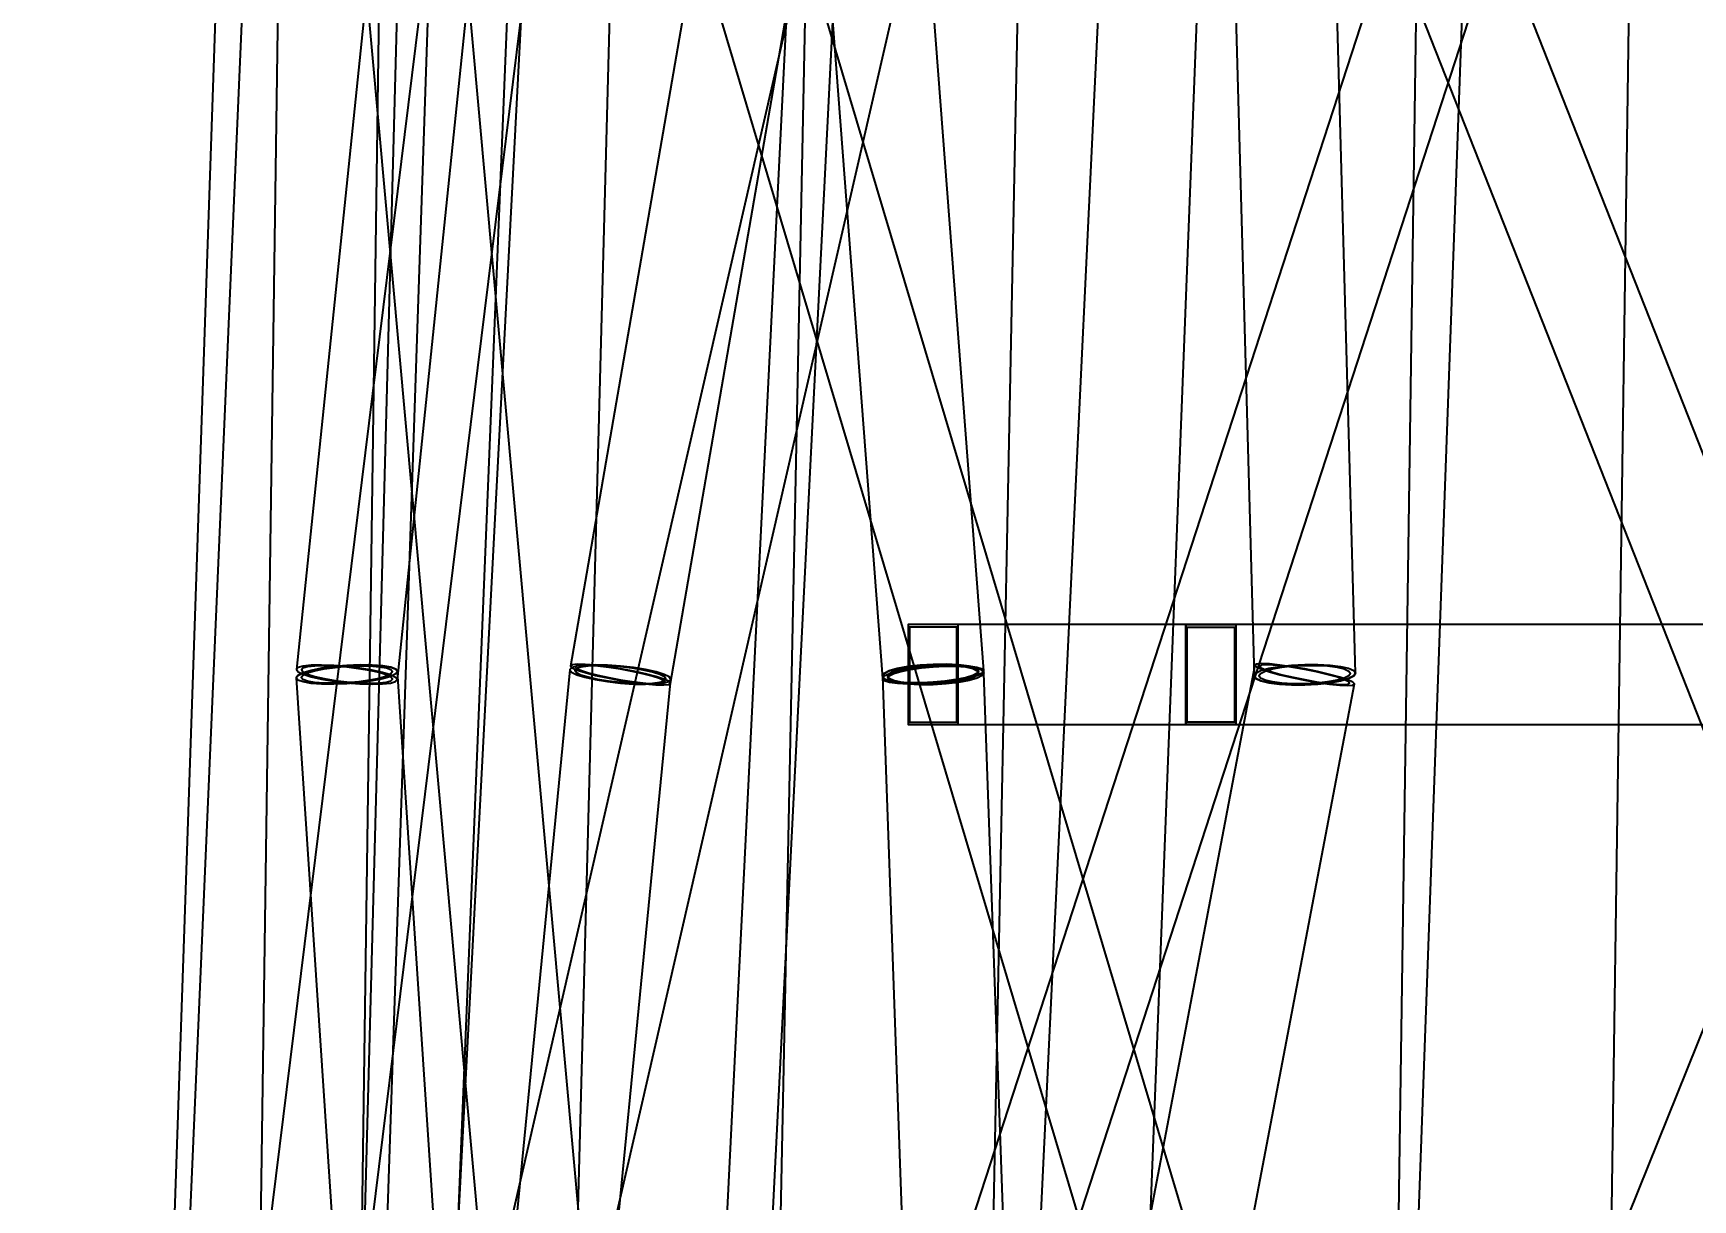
# Model space of a CAD drawing. Header units: millimetres. Extents: x -123812 to 252100, y -3000 to 639000.
# Drawn here: x -20606 to -12296, y 222369 to 228212 of the extents above; entities that cross this region are included whole.
import ezdxf

# ---------------------------------------------------------------- set-up
doc = ezdxf.new("R2010")
doc.units = ezdxf.units.MM
doc.layers.add('D-STR-DIM', color=7, linetype='Continuous', lineweight=13)
doc.layers.add('D-STR-STRC', color=7, linetype='Continuous', lineweight=25)
doc.styles.add('OpenSansCondensed-Light', font='OpenSansCondensed-Light.ttf')
doc.styles.add('TOWER_UNICODE', font='Arial Unicode.ttf')
doc.dimstyles.new('EZDXF', dxfattribs={"dimtxt": 0.25, "dimasz": 0.175, "dimexe": 0.375, "dimexo": 0.125, "dimgap": 0.1, "dimtad": 1, "dimlfac": 100, "dimzin": 12, "dimdsep": 46, "dimtxsty": 'OpenSansCondensed-Light', "dimblk": 'ARCHTICK', "dimcen": 2.5, "dimazin": 3, "dimtfac": 0.5, "dimtmove": 2, "dimatfit": 3})

# ---------------------------------------------------------------- blocks, each defined once
blk = doc.blocks.new('_ARCHTICK')
at = {"color": 0, "linetype": 'BYBLOCK', "const_width": 0.15}
blk.add_lwpolyline([(-0.5, -0.5), (0.5, 0.5)], dxfattribs=at)

msp = doc.modelspace()

# ---------------------------------------------------------------- linework, layer by layer
at = {"layer": 'D-STR-STRC'}
for points in [[(-16702.9, 250025.5), (-19288.1, 225025.5), (-19279.5, 225014.1), (-19254.3, 225001.8), (-19214.1, 224989.3), (-19161.8, 224977.6), (-19100.9, 224967.4), (-19035.5, 224959.4), (-18970.1, 224954.2), (-18909.1, 224952.1), (-18856.8, 224953.3), (-18816.6, 224957.7), (-18791.4, 224964.9), (-18782.8, 224974.5), (-16197.5, 249974.5)], [(-18253.6, 249981.3), (-16353, 224981.3), (-16344.3, 224970.8), (-16319, 224962.3), (-16278.8, 224956.4), (-16226.3, 224953.5), (-16165.2, 224953.7), (-16099.7, 224957), (-16034.1, 224963.4), (-15973, 224972.2), (-15920.6, 224982.9), (-15880.3, 224994.7), (-15855, 225007), (-15846.4, 225018.7), (-17747, 250018.7)], [(-13585.7, 250042.8), (-17916.2, 225042.8), (-17907.7, 225033.8), (-17882.7, 225022.5), (-17842.9, 225009.7), (-17791, 224996.2), (-17730.7, 224982.9), (-17665.9, 224970.9), (-17601.1, 224960.8), (-17540.7, 224953.4), (-17488.9, 224949.1), (-17449.1, 224948.4), (-17424.1, 224951.1), (-17415.5, 224957.2), (-13085.1, 249957.2)], [(-15186.3, 249993.2), (-14493.1, 224993.2), (-14484.5, 224980.2), (-14459.1, 224968.6), (-14418.8, 224959.1), (-14366.2, 224952.3), (-14305, 224948.9), (-14239.2, 224948.9), (-14173.5, 224952.4), (-14112.3, 224959.1), (-14059.7, 224968.6), (-14019.4, 224980.3), (-13994, 224993.3), (-13985.3, 225006.8), (-14678.5, 250006.8)], [(-19190.8, 219969.5), (-17955.2, 229969.5), (-17960.5, 230000), (-17982.7, 230030.5), (-18020.2, 230058.9), (-18070.4, 230083.3), (-18129.9, 230102), (-18194.8, 230113.8), (-18260.5, 230117.8), (-18322.5, 230113.8), (-18376.8, 230102), (-18419.5, 230083.3), (-18447.7, 230058.9), (-18459.5, 230030.5), (-19695.1, 220030.5)], [(-18991.5, 220000), (-18850.3, 230000), (-18860.5, 230030.3), (-18887.4, 230058.5), (-18929, 230082.8), (-18982.6, 230101.4), (-19044.4, 230113.1), (-19110.3, 230117), (-19175.8, 230113.1), (-19236.5, 230101.4), (-19288.1, 230082.8), (-19327.1, 230058.5), (-19351, 230030.3), (-19358.1, 230000), (-19499.4, 220000)], [(-18226.3, 219941.3), (-15928, 229941.3), (-15929.1, 229969.6), (-15947, 230000), (-15980.5, 230030.4), (-16027.2, 230058.7), (-16084, 230083.1), (-16147, 230101.7), (-16211.9, 230113.5), (-16274.3, 230117.5), (-16329.9, 230113.5), (-16375, 230101.7), (-16406.5, 230083.1), (-16422.1, 230058.7), (-18720.4, 220058.7)], [(-16136.2, 219917.8), (-12884.6, 229917.8), (-12882.8, 229941.9), (-12897.5, 229969.9), (-12927.8, 230000), (-12971.4, 230030.1), (-13025.4, 230058.1), (-13086.3, 230082.2), (-13149.7, 230100.7), (-13211.5, 230112.3), (-13267.3, 230116.3), (-13313.4, 230112.3), (-13346.7, 230100.7), (-13364.8, 230082.2), (-16616.4, 220082.2)], [(-17668.7, 220029.7), (-18573.6, 230029.7), (-18588.8, 230057.4), (-18620.1, 230081.2), (-18665.5, 230099.5), (-18721.7, 230111), (-18785, 230114.9), (-18851.1, 230111), (-18915.4, 230099.5), (-18973.6, 230081.2), (-19021.7, 230057.4), (-19056.4, 230029.7), (-19075.4, 230000), (-19077.3, 229970.3), (-18172.4, 219970.3)], [(-14185.8, 220078.6), (-17170.3, 230078.6), (-17189.6, 230096.2), (-17223.9, 230107.3), (-17271.1, 230111.1), (-17327.8, 230107.3), (-17390.1, 230096.2), (-17453.9, 230078.6), (-17514.8, 230055.6), (-17568.7, 230028.8), (-17611.8, 230000), (-17641.2, 229971.2), (-17655, 229944.4), (-17652.1, 229921.4), (-14667.6, 219921.4)], [(-9873.7, 220097.6), (-13818, 230097.6), (-13836.9, 230108.8), (-13870.4, 230112.7), (-13916.3, 230108.8), (-13971.4, 230097.6), (-14032, 230079.7), (-14094, 230056.3), (-14153.1, 230029.2), (-14205.2, 230000), (-14247, 229970.8), (-14275.4, 229943.7), (-14288.6, 229920.3), (-14285.6, 229902.4), (-10341.4, 219902.4)], [(-13035.4, 219900.8), (-9009.9, 229900.8), (-9006.8, 229919), (-9019.8, 229942.7), (-9048.1, 229970.4), (-9089.6, 230000), (-9141.6, 230029.6), (-9200.5, 230057.3), (-9262.3, 230081), (-9322.8, 230099.2), (-9377.8, 230110.6), (-9423.7, 230114.5), (-9457.3, 230110.6), (-9476.2, 230099.2), (-13501.7, 220099.2)], [(-19847.5, 199976.1), (-17413, 224976.1), (-17421.6, 224987.9), (-17446.9, 225000.5), (-17487.1, 225013.1), (-17539.5, 225024.8), (-17600.4, 225034.8), (-17665.9, 225042.5), (-17731.3, 225047.2), (-17792.3, 225048.8), (-17844.7, 225047), (-17884.8, 225042), (-17910.1, 225034.1), (-17918.7, 225023.9), (-20353.1, 200023.9)], [(-17128.7, 200016.2), (-18782, 225016.2), (-18790.6, 225027.5), (-18815.9, 225036.9), (-18856.2, 225043.9), (-18908.7, 225047.8), (-18969.8, 225048.4), (-19035.5, 225045.8), (-19101.1, 225040), (-19162.2, 225031.6), (-19214.7, 225020.9), (-19255, 225008.9), (-19280.3, 224996.2), (-19288.9, 224983.8), (-17635.6, 199983.8)], [(-18747.2, 199953.1), (-13989.7, 224953.1), (-13998.2, 224962), (-14023.1, 224973.5), (-14062.8, 224986.8), (-14114.5, 225001), (-14174.6, 225015.1), (-14239.2, 225028.2), (-14303.8, 225039.4), (-14364, 225047.9), (-14415.7, 225053.1), (-14455.4, 225054.7), (-14480.3, 225052.6), (-14488.8, 225046.9), (-19246.3, 200046.9)], [(-14956, 200008.7), (-15845.8, 225008.7), (-15854.5, 225021.6), (-15879.8, 225033.1), (-15920.2, 225042.3), (-15972.7, 225048.6), (-16034, 225051.6), (-16099.7, 225051.1), (-16165.4, 225047.1), (-16226.6, 225039.9), (-16279.2, 225030), (-16319.5, 225018), (-16344.9, 225004.8), (-16353.5, 224991.3), (-15463.7, 199991.3)]]:
    msp.add_lwpolyline(points, dxfattribs=at)
for points in [[(-19977, 220000), (-18909, 220000), (-18571.1, 230000), (-19637.3, 230000)], [(-19920.9, 220000), (-18570, 220000), (-18163.2, 230000), (-19487.7, 230000)], [(-19007.4, 220000), (-17939.3, 220000), (-17674.3, 230000), (-18740.5, 230000)], [(-18596, 220000), (-17245.1, 220000), (-16749, 230000), (-18073.5, 230000)], [(-17020.1, 220000), (-15669.2, 220000), (-15192.4, 230000), (-16517, 230000)], [(-16910.4, 220000), (-15842.3, 220000), (-15642, 230000), (-16708.1, 230000)], [(-15102.2, 220000), (-13751.2, 220000), (-13389.5, 230000), (-14714.1, 230000)], [(-13802.6, 220000), (-12734.5, 220000), (-12591.6, 230000), (-13657.8, 230000)], [(-16224.7, 224750), (-5244.4, 224750), (-5244.4, 225250), (-16224.7, 225250)], [(-15974.7, 225250), (-16224.7, 225250), (-16224.7, 224750), (-15974.7, 224750)], [(-15980.7, 225238), (-16218.7, 225238), (-16218.7, 224762), (-15980.7, 224762)], [(-14834.5, 224750), (-5244.4, 224750), (-5244.4, 225250), (-14834.5, 225250)], [(-14834.5, 225250), (-14584.5, 225250), (-14584.5, 224750), (-14834.5, 224750)], [(-14828.5, 225238), (-14590.5, 225238), (-14590.5, 224762), (-14828.5, 224762)], [(-19035.5, 224954.2), (-19101.1, 224951.6), (-19162.2, 224952.2), (-19214.7, 224956.1), (-19255, 224963.1), (-19280.3, 224972.5), (-19288.9, 224983.8), (-19280.3, 224996.2), (-19255, 225008.9), (-19214.7, 225020.9), (-19162.2, 225031.6), (-19101.1, 225040), (-19035.5, 225045.8), (-18969.8, 225048.4), (-18908.7, 225047.8), (-18856.2, 225043.9), (-18815.9, 225036.9), (-18790.6, 225027.5), (-18782, 225016.2), (-18790.6, 225003.8), (-18815.9, 224991.1), (-18856.2, 224979.1), (-18908.7, 224968.4), (-18969.8, 224960)], [(-19035.5, 225040.6), (-19100.9, 225045.8), (-19161.8, 225047.9), (-19214.1, 225046.7), (-19254.3, 225042.3), (-19279.5, 225035.1), (-19288.1, 225025.5), (-19279.5, 225014.1), (-19254.3, 225001.8), (-19214.1, 224989.3), (-19161.8, 224977.6), (-19100.9, 224967.4), (-19035.5, 224959.4), (-18970.1, 224954.2), (-18909.1, 224952.1), (-18856.8, 224953.3), (-18816.6, 224957.7), (-18791.4, 224964.9), (-18782.8, 224974.5), (-18791.4, 224985.9), (-18816.6, 224998.2), (-18856.8, 225010.7), (-18909.1, 225022.4), (-18970.1, 225032.6)], [(-17665.9, 225042.5), (-17731.3, 225047.2), (-17792.3, 225048.8), (-17844.7, 225047), (-17884.8, 225042), (-17910.1, 225034.1), (-17918.7, 225023.9), (-17910.1, 225012.1), (-17884.8, 224999.5), (-17844.7, 224986.9), (-17792.3, 224975.2), (-17731.3, 224965.2), (-17665.9, 224957.5), (-17600.4, 224952.8), (-17539.5, 224951.2), (-17487.1, 224953), (-17446.9, 224958), (-17421.6, 224965.9), (-17413, 224976.1), (-17421.6, 224987.9), (-17446.9, 225000.5), (-17487.1, 225013.1), (-17539.5, 225024.8), (-17600.4, 225034.8)], [(-17665.9, 225029.1), (-17730.7, 225039.2), (-17791, 225046.6), (-17842.9, 225050.9), (-17882.7, 225051.6), (-17907.7, 225048.9), (-17916.2, 225042.8), (-17907.7, 225033.8), (-17882.7, 225022.5), (-17842.9, 225009.7), (-17791, 224996.2), (-17730.7, 224982.9), (-17665.9, 224970.9), (-17601.1, 224960.8), (-17540.7, 224953.4), (-17488.9, 224949.1), (-17449.1, 224948.4), (-17424.1, 224951.1), (-17415.5, 224957.2), (-17424.1, 224966.2), (-17449.1, 224977.5), (-17488.9, 224990.3), (-17540.7, 225003.8), (-17601.1, 225017.1)], [(-16099.7, 224948.9), (-16165.4, 224948.4), (-16226.6, 224951.4), (-16279.2, 224957.7), (-16319.5, 224966.9), (-16344.9, 224978.4), (-16353.5, 224991.3), (-16344.9, 225004.8), (-16319.5, 225018), (-16279.2, 225030), (-16226.6, 225039.9), (-16165.4, 225047.1), (-16099.7, 225051.1), (-16034, 225051.6), (-15972.7, 225048.6), (-15920.2, 225042.3), (-15879.8, 225033.1), (-15854.5, 225021.6), (-15845.8, 225008.7), (-15854.5, 224995.2), (-15879.8, 224982), (-15920.2, 224970), (-15972.7, 224960.1), (-16034, 224952.9)], [(-14239.2, 224948.9), (-14305, 224948.9), (-14366.2, 224952.3), (-14418.8, 224959.1), (-14459.1, 224968.6), (-14484.5, 224980.2), (-14493.1, 224993.2), (-14484.5, 225006.7), (-14459.1, 225019.7), (-14418.8, 225031.4), (-14366.2, 225040.9), (-14305, 225047.6), (-14239.2, 225051.1), (-14173.5, 225051.1), (-14112.3, 225047.7), (-14059.7, 225040.9), (-14019.4, 225031.4), (-13994, 225019.8), (-13985.3, 225006.8), (-13994, 224993.3), (-14019.4, 224980.3), (-14059.7, 224968.6), (-14112.3, 224959.1), (-14173.5, 224952.4)], [(-14239.2, 225028.2), (-14303.8, 225039.4), (-14364, 225047.9), (-14415.7, 225053.1), (-14455.4, 225054.7), (-14480.3, 225052.6), (-14488.8, 225046.9), (-14480.3, 225038), (-14455.4, 225026.5), (-14415.7, 225013.2), (-14364, 224999), (-14303.8, 224984.9), (-14239.2, 224971.8), (-14174.6, 224960.6), (-14114.5, 224952.1), (-14062.8, 224946.9), (-14023.1, 224945.3), (-13998.2, 224947.4), (-13989.7, 224953.1), (-13998.2, 224962), (-14023.1, 224973.5), (-14062.8, 224986.8), (-14114.5, 225001), (-14174.6, 225015.1)], [(-14239.2, 225025.4), (-14297.5, 225035.5), (-14351.7, 225043.2), (-14398.3, 225047.9), (-14434.1, 225049.3), (-14456.6, 225047.4), (-14464.3, 225042.3), (-14456.6, 225034.3), (-14434.1, 225023.9), (-14398.3, 225011.9), (-14351.7, 224999.1), (-14297.5, 224986.4), (-14239.2, 224974.6), (-14181, 224964.5), (-14126.7, 224956.8), (-14080.1, 224952.1), (-14044.4, 224950.7), (-14021.9, 224952.6), (-14014.2, 224957.7), (-14021.9, 224965.7), (-14044.4, 224976.1), (-14080.1, 224988.1), (-14126.7, 225000.9), (-14181, 225013.6)], [(-19035.5, 224958.7), (-19094.6, 224956.3), (-19149.7, 224956.9), (-19197, 224960.5), (-19233.4, 224966.7), (-19256.2, 224975.2), (-19264, 224985.4), (-19256.2, 224996.6), (-19233.4, 225008), (-19197, 225018.9), (-19149.7, 225028.5), (-19094.6, 225036.1), (-19035.5, 225041.3), (-18976.3, 225043.7), (-18921.2, 225043.1), (-18873.9, 225039.5), (-18837.5, 225033.3), (-18814.7, 225024.8), (-18806.9, 225014.6), (-18814.7, 225003.4), (-18837.5, 224992), (-18873.9, 224981.1), (-18921.2, 224971.5), (-18976.3, 224963.9)], [(-19035.5, 225036.6), (-19094.4, 225041.3), (-19149.4, 225043.2), (-19196.5, 225042.1), (-19232.7, 225038.2), (-19255.5, 225031.6), (-19263.3, 225023), (-19255.5, 225012.7), (-19232.7, 225001.6), (-19196.5, 224990.4), (-19149.4, 224979.8), (-19094.4, 224970.6), (-19035.5, 224963.4), (-18976.5, 224958.7), (-18921.5, 224956.8), (-18874.4, 224957.9), (-18838.2, 224961.8), (-18815.4, 224968.4), (-18807.6, 224977), (-18815.4, 224987.3), (-18838.2, 224998.4), (-18874.4, 225009.6), (-18921.5, 225020.2), (-18976.5, 225029.4)], [(-17665.9, 225038.3), (-17724.9, 225042.6), (-17779.8, 225044), (-17827.1, 225042.3), (-17863.3, 225037.8), (-17886.1, 225030.8), (-17893.8, 225021.6), (-17886.1, 225010.9), (-17863.3, 224999.5), (-17827.1, 224988.2), (-17779.8, 224977.6), (-17724.9, 224968.6), (-17665.9, 224961.7), (-17606.9, 224957.4), (-17551.9, 224956), (-17504.7, 224957.7), (-17468.5, 224962.2), (-17445.7, 224969.2), (-17437.9, 224978.4), (-17445.7, 224989.1), (-17468.5, 225000.5), (-17504.7, 225011.8), (-17551.9, 225022.4), (-17606.9, 225031.4)], [(-17665.9, 225026.3), (-17724.3, 225035.4), (-17778.7, 225042), (-17825.5, 225045.9), (-17861.3, 225046.5), (-17883.9, 225044.1), (-17891.6, 225038.6), (-17883.9, 225030.5), (-17861.3, 225020.3), (-17825.5, 225008.7), (-17778.7, 224996.5), (-17724.3, 224984.6), (-17665.9, 224973.7), (-17607.5, 224964.6), (-17553, 224958), (-17506.3, 224954.1), (-17470.4, 224953.5), (-17447.9, 224955.9), (-17440.2, 224961.4), (-17447.9, 224969.5), (-17470.4, 224979.7), (-17506.3, 224991.3), (-17553, 225003.5), (-17607.5, 225015.4)], [(-16099.7, 224957), (-16165.2, 224953.7), (-16226.3, 224953.5), (-16278.8, 224956.4), (-16319, 224962.3), (-16344.3, 224970.8), (-16353, 224981.3), (-16344.3, 224993), (-16319, 225005.3), (-16278.8, 225017.1), (-16226.3, 225027.8), (-16165.2, 225036.6), (-16099.7, 225043), (-16034.1, 225046.3), (-15973, 225046.5), (-15920.6, 225043.6), (-15880.3, 225037.7), (-15855, 225029.2), (-15846.4, 225018.7), (-15855, 225007), (-15880.3, 224994.7), (-15920.6, 224982.9), (-15973, 224972.2), (-16034.1, 224963.4)], [(-16099.7, 224953.9), (-16158.9, 224953.5), (-16214.1, 224956.2), (-16261.5, 224961.9), (-16297.9, 224970.2), (-16320.7, 224980.5), (-16328.5, 224992.2), (-16320.7, 225004.4), (-16297.9, 225016.3), (-16261.5, 225027), (-16214.1, 225036), (-16158.9, 225042.5), (-16099.7, 225046.1), (-16040.4, 225046.5), (-15985.2, 225043.8), (-15937.8, 225038.1), (-15901.5, 225029.8), (-15878.6, 225019.5), (-15870.8, 225007.8), (-15878.6, 224995.6), (-15901.5, 224983.7), (-15937.8, 224973), (-15985.2, 224964), (-16040.4, 224957.5)], [(-16099.7, 224961.3), (-16158.8, 224958.2), (-16213.8, 224958), (-16261.1, 224960.7), (-16297.4, 224966), (-16320.2, 224973.7), (-16328, 224983.1), (-16320.2, 224993.7), (-16297.4, 225004.8), (-16261.1, 225015.5), (-16213.8, 225025.1), (-16158.8, 225033), (-16099.7, 225038.7), (-16040.6, 225041.8), (-15985.5, 225042), (-15938.2, 225039.3), (-15901.9, 225034), (-15879.1, 225026.3), (-15871.3, 225016.9), (-15879.1, 225006.3), (-15901.9, 224995.2), (-15938.2, 224984.5), (-15985.5, 224974.9), (-16040.6, 224967)], [(-14239.2, 224953.9), (-14298.5, 224953.9), (-14353.7, 224957), (-14401.1, 224963.1), (-14437.5, 224971.7), (-14460.4, 224982.2), (-14468.2, 224993.9), (-14460.4, 225006), (-14437.5, 225017.8), (-14401.1, 225028.3), (-14353.7, 225036.9), (-14298.5, 225043), (-14239.2, 225046.1), (-14180, 225046.1), (-14124.8, 225043), (-14077.4, 225036.9), (-14041, 225028.3), (-14018.1, 225017.8), (-14010.3, 225006.1), (-14018.1, 224994), (-14041, 224982.2), (-14077.4, 224971.7), (-14124.8, 224963.1), (-14180, 224957)]]:
    msp.add_lwpolyline(points, close=True, dxfattribs=at)

# ---------------------------------------------------------------- dimensions: what is measured, and where the dimension line sits
at = {"layer": 'D-STR-DIM'}
msp.add_linear_dim(base=(-112000, 0), p1=(0, 0), p2=(0, 634000), angle=90, dimstyle='EZDXF', override={"dimtxt": 8400, "dimasz": 3750, "dimexe": 2100, "dimexo": 1800, "dimgap": 2100, "dimtad": 1, "dimdec": 0, "dimlfac": 1, "dimlunit": 2, "dimtxsty": 'TOWER_UNICODE', "dimclrd": 7, "dimclre": 7, "dimclrt": 7}, dxfattribs=at).render()

doc.saveas('drawing.dxf')
